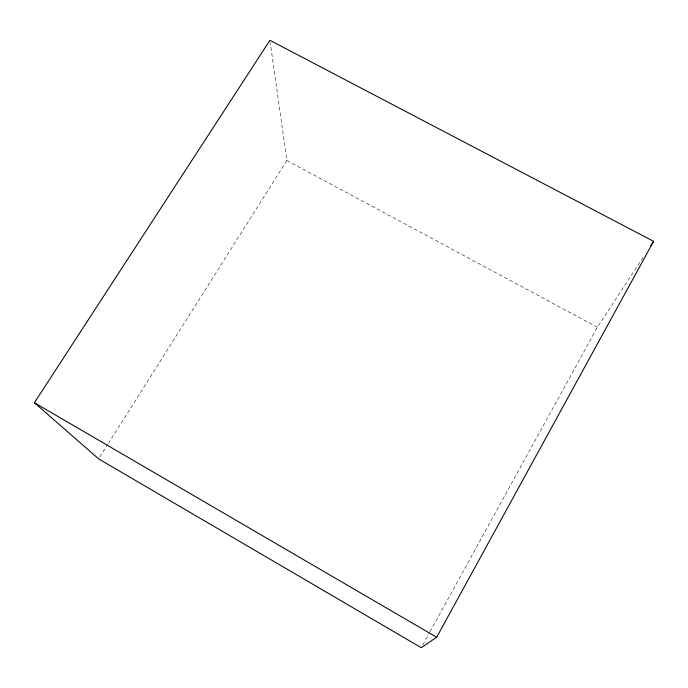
<?xml version="1.0" encoding="UTF-8"?>
<svg xmlns="http://www.w3.org/2000/svg" width="688" height="688" viewBox="0 0 688 688"><rect width="100%" height="100%" fill="white"/><g stroke="black" fill="none" stroke-linecap="round" stroke-linejoin="round"><path stroke-width="0.52" stroke-dasharray="3.44 2.58" d="M422.802 644.871L429.518 632.659M430.034 631.713L597.373 327.256L644.226 255.644M99.786 457.073L107.792 444.371M108.369 443.468L286.853 160.485L270.238 42.432M286.853 160.485L597.373 327.256"/><path stroke-width="1.03" d="M436.682 637.26L653.6 241.325L269.937 40.308L34.4 402.738L98.642 458.887L421.254 647.692L436.682 637.26L34.4 402.738M650.676 245.797L653.6 241.325"/></g></svg>
